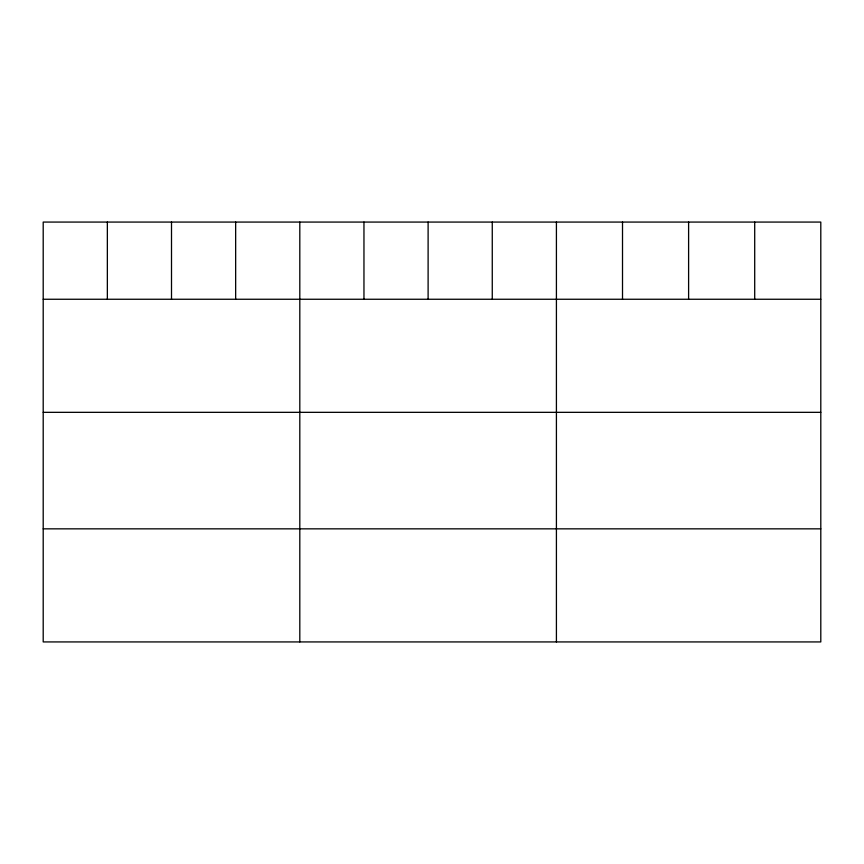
<?xml version="1.0" encoding="UTF-8"?>
<svg xmlns="http://www.w3.org/2000/svg" width="864" height="864" viewBox="0 0 864 864"><rect width="100%" height="100%" fill="white"/><g stroke="black" fill="none" stroke-linecap="round" stroke-linejoin="round"><path stroke-width="1.3" d="M820.8 299.257L820.8 641.93L43.2 641.93L43.2 222.07L820.8 222.07L820.8 299.257L43.2 299.257M43.2 412.333L820.8 412.333M43.2 528.844L820.8 528.844M754.704 222.07L754.704 299.257M688.608 222.07L688.608 299.257M622.512 222.07L622.512 299.257M556.416 222.07L556.416 641.93M492.264 222.07L492.264 299.257M428.112 222.07L428.112 299.257M363.96 222.07L363.96 299.257M299.808 222.07L299.808 641.93M235.656 222.07L235.656 299.257M171.504 222.07L171.504 299.257M107.352 222.07L107.352 299.257"/></g></svg>
